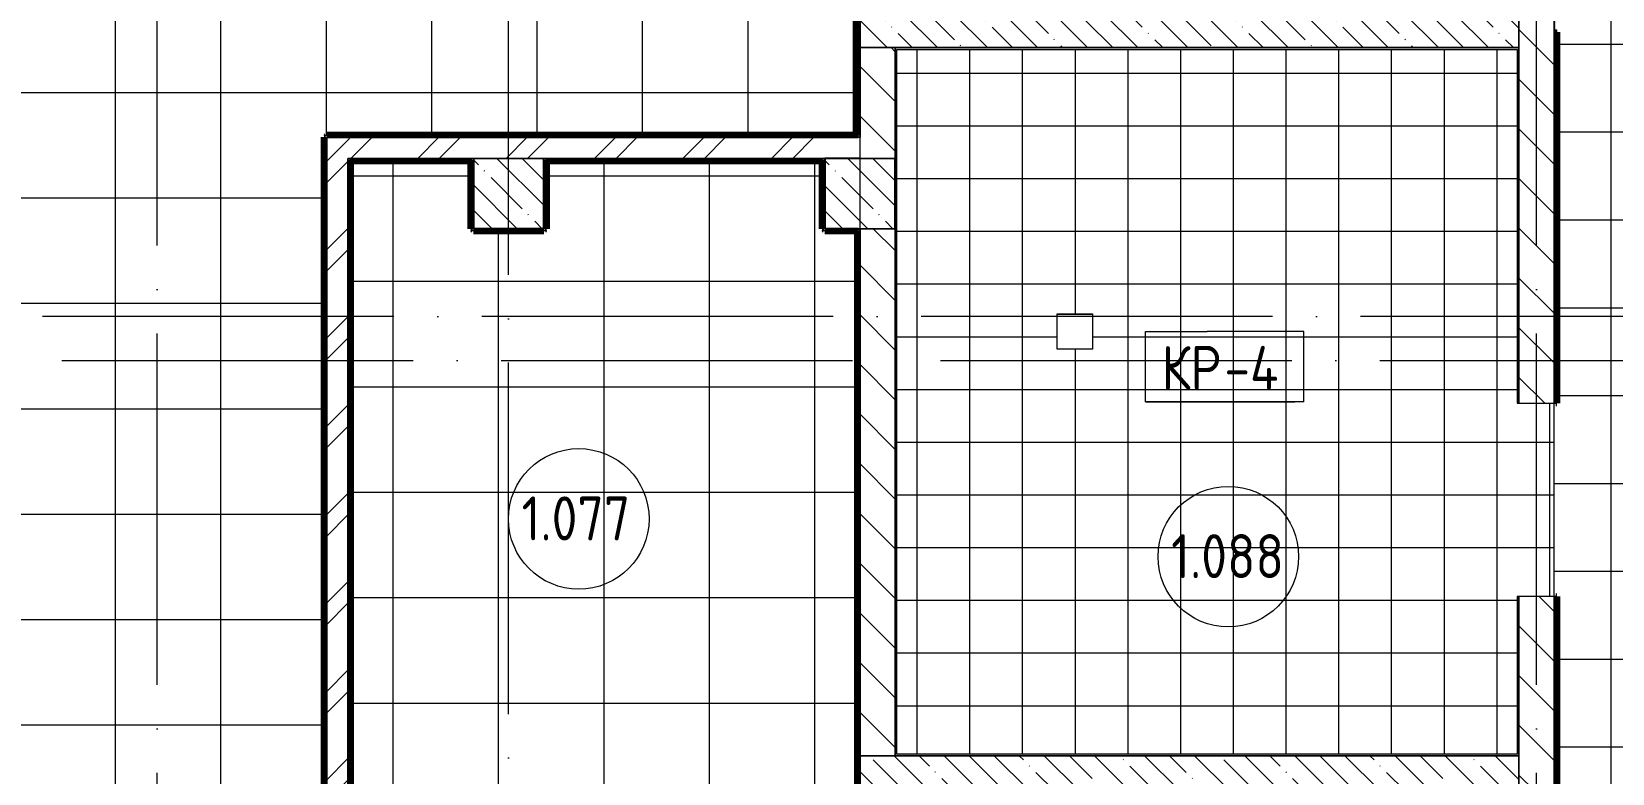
# Model space of a CAD drawing. Header units: millimetres. Extents: x -4370 to 196781, y -4577 to 61202.
# Drawn here: x 131785 to 140781, y 33425 to 37646 of the extents above; entities that cross this region are included whole.
import ezdxf

# ---------------------------------------------------------------- set-up
doc = ezdxf.new("R2010")
doc.units = ezdxf.units.MM
doc.linetypes.add('ADSK_Линия сетки', pattern=[2500, 2000, -250, 0, -250])
for name, color, linetype, lineweight in [('A-AREA-____-IDEN', 2, 'Continuous', 20), ('A-FLOR-____-IDEN', 11, 'Continuous', 20), ('A-FLOR-____-OTLN', 192, 'Continuous', 9), ('A-FLOR-____-PATT', 8, 'Continuous', 9), ('A-WALL-____-MCUT', 113, 'Continuous', 9), ('A-WALL-____-PATT', 111, 'Continuous', 9), ('A-WALL-FNSH-MCUT', 113, 'Continuous', 9), ('I-WALL-____-OTLN', 2, 'Continuous', 9), ('S-COLS-____-MCUT', 52, 'Continuous', 9), ('S-COLS-____-OTLN', 52, 'Continuous', 9), ('S-GRID-____-OTLN', 1, 'Continuous', 9)]:
    doc.layers.add(name, color=color, linetype=linetype, lineweight=lineweight)
doc.styles.add('GOST Common_1', font='GOST_Common.ttf', dxfattribs={"width": 0.9, "height": 250})
pattern_1 = [(45, (0, 0), (-251.4472, 251.4472), []), (45, (0, 381), (-251.4472, 251.4472), [])]
pattern_2 = [(135, (0, 0), (-141.42136, -141.42136), [])]
pattern_3 = [(135, (0, 0), (-142.5612, -142.5612), []), (135, (142.56, 0), (-142.5612, -142.5612), [252.016, -50.403, 3.353, -47.05])]

# ---------------------------------------------------------------- blocks, each defined once
blk = doc.blocks.new('0083_СОШ675_АР_R22_rvt-1-О_АИ_ПП_0_000_Целиком')
at = {"layer": 'A-WALL-____-PATT', "lineweight": 5}
h = blk.add_hatch(dxfattribs=at)
h.set_pattern_fill('FP_4', color=10, style=0, pattern_type=2)
h.set_pattern_definition(pattern_2)
h.paths.add_polyline_path([(140250, 33325), (140450, 33325), (140450, 34432), (140250, 34432), (140250, 34009.1)])
h.paths.add_polyline_path([(140250, 35532), (140450, 35532), (140450, 38360), (140250, 38360), (140250, 36319.2)])
h.paths.add_polyline_path([(140250, 39460), (140450, 39460), (140450, 45325), (140250, 45325), (140250, 40939.3)])
h = blk.add_hatch(dxfattribs=at)
h.set_pattern_fill('FP_3', color=10, style=0, pattern_type=2)
h.set_pattern_definition(pattern_3)
h.paths.add_polyline_path([(140250, 37555.2), (140250, 37755.2), (136500, 37755.2), (136500, 37555.2), (138604.3, 37555.2)])
h = blk.add_hatch(dxfattribs=at)
h.set_pattern_fill('FP_4', color=10, style=0, pattern_type=2)
h.set_pattern_definition(pattern_2)
h.paths.add_polyline_path([(136700, 37405), (136700, 37555.2), (136500, 37555.2), (136500, 37405)])
h = blk.add_hatch(dxfattribs=at)
h.set_pattern_fill('FP_4', color=10, style=0, pattern_type=2)
h.set_pattern_definition(pattern_2)
h.paths.add_polyline_path([(136700, 33525), (136700, 36525), (136500, 36525), (136500, 33525)])
h.paths.add_polyline_path([(136700, 36925), (136700, 37405), (136500, 37405), (136500, 36925)])
h = blk.add_hatch(dxfattribs=at)
h.set_pattern_fill('FP_7', color=10, style=0, pattern_type=2)
h.set_pattern_definition(pattern_1)
h.paths.add_polyline_path([(133465, 28325), (133585, 28325), (133585, 37045), (133465, 37045), (133465, 31699)])
h = blk.add_hatch(dxfattribs=at)
h.set_pattern_fill('FP_7', color=10, style=0, pattern_type=2)
h.set_pattern_definition(pattern_1)
h.paths.add_polyline_path([(136500, 36925), (136500, 37045), (133585, 37045), (133585, 36925), (136120.5, 36925)])
h = blk.add_hatch(dxfattribs=at)
h.set_pattern_fill('FP_3', color=10, style=0, pattern_type=2)
h.set_pattern_definition(pattern_3)
h.paths.add_polyline_path([(140060, 33325), (140250, 33325), (140250, 33525), (136500, 33525), (136500, 33325), (139940, 33325)])
at = {"layer": 'S-COLS-____-OTLN', "lineweight": 5}
h = blk.add_hatch(dxfattribs=at)
h.set_pattern_fill('FP_3', color=256, style=0, pattern_type=2)
h.set_pattern_definition(pattern_3)
h.paths.add_polyline_path([(134300, 36525), (134700, 36525), (134700, 36925), (134300, 36925)])
h = blk.add_hatch(dxfattribs=at)
h.set_pattern_fill('FP_3', color=256, style=0, pattern_type=2)
h.set_pattern_definition(pattern_3)
h.paths.add_polyline_path([(136500, 36525), (136700, 36525), (136700, 36925), (136300, 36925), (136300, 36525)])
at = {"layer": 'A-FLOR-____-OTLN', "color": 90}
blk.add_line((137622.5, 36039.3), (137822.5, 36039.3), dxfattribs=at)
at = {"layer": 'A-WALL-____-MCUT', "color": 50, "lineweight": 13}
for p, q in [((140250, 38360), (140250, 35532)), ((140450, 35532), (140450, 38360)), ((136500, 37755.2), (136500, 37555.2)), ((140250, 37555.2), (140250, 37755.2)), ((136700, 37555.2), (136500, 37555.2)), ((136500, 37555.2), (136500, 37405)), ((136500, 37555.2), (140250, 37555.2)), ((136700, 37405), (136700, 37555.2)), ((136500, 37405), (136500, 37045)), ((136700, 36925), (136700, 37405)), ((133465, 37045), (133465, 28325)), ((133585, 37045), (133465, 37045)), ((136500, 37045), (133585, 37045)), ((133585, 28325), (133585, 36925)), ((133585, 36925), (134300, 36925)), ((134700, 36925), (136500, 36925)), ((136500, 36525), (136500, 33525)), ((136700, 33525), (136700, 36525)), ((140250, 35532), (140450, 35532)), ((140450, 34432), (140250, 34432)), ((140250, 34432), (140250, 33325)), ((140450, 33325), (140450, 34432)), ((136500, 33525), (136700, 33525)), ((140250, 33525), (136500, 33525)), ((136500, 33525), (136500, 33325)), ((140250, 33325), (140250, 33525))]:
    blk.add_line(p, q, dxfattribs=at)
at = {"layer": 'A-WALL-____-MCUT', "color": 10, "lineweight": 5}
for p, q in [((136500, 36925), (136500, 37045)), ((134300, 36925), (134700, 36925)), ((136500, 36925), (136700, 36925)), ((136700, 36525), (136500, 36525))]:
    blk.add_line(p, q, dxfattribs=at)
at = {"layer": 'S-COLS-____-MCUT', "color": 130, "lineweight": 25}
for p, q in [((134300, 36925), (134300, 36525)), ((134700, 36525), (134700, 36925)), ((136500, 36925), (136300, 36925)), ((136300, 36925), (136300, 36525)), ((136700, 36525), (136700, 36925)), ((134300, 36525), (134700, 36525)), ((136300, 36525), (136500, 36525))]:
    blk.add_line(p, q, dxfattribs=at)
at = {"layer": 'S-COLS-____-OTLN', "color": 90}
for p, q in [((134700, 36925), (134300, 36925)), ((136700, 36925), (136500, 36925)), ((136500, 36525), (136700, 36525))]:
    blk.add_line(p, q, dxfattribs=at)
blk = doc.blocks.new('BSC_Колонна _Прямоугольная - ПР-1_Профиль торцевой для плитки-3454341-О_АИ_ПП_0_000_Целиком')
at = {"layer": 'S-COLS-____-MCUT'}
for p, q in [((5, 5), (-5, 5)), ((-5, 5), (-5, -5)), ((5, -5), (5, 5)), ((-5, -5), (5, -5))]:
    blk.add_line(p, q, dxfattribs=at)
blk = doc.blocks.new('ADSK_Марка_Перекрытие - Типоразмер_ADSK_Марка-158127-О_АИ_ПП_0_000_Целиком')
at = {"layer": 'A-FLOR-____-IDEN'}
for p, q in [((-4.5, 4), (-1, 4)), ((-4.5, 0), (-4.5, 4)), ((4.5, 4), (-1, 4)), ((4.5, 0), (4.5, 4)), ((4.5, 0), (-4.5, 0)), ((-4.5, 0), (4, 0))]:
    blk.add_line(p, q, dxfattribs=at)
blk = doc.blocks.new('ADSK_Марка_Помещение_ОдноЗначение - Номер-159740-О_АИ_ПП_0_000_Целиком')
at = {"layer": 'A-AREA-____-IDEN'}
blk.add_circle((0, 0), 4, dxfattribs=at)

msp = doc.modelspace()

# ---------------------------------------------------------------- hatches: boundary and pattern name
at = {"layer": 'A-FLOR-____-PATT'}
h = msp.add_hatch(dxfattribs=at)
h.set_pattern_fill('FP_135', color=256, style=0, pattern_type=2)
h.set_pattern_definition([(0, (133462.5, 36700), (0, 600), []), (90, (133462.5, 36700), (-600, 4e-14), [])])
h.paths.add_polyline_path([(131152.921007, 28125.000398), (132950, 28125.000586), (132950.886022, 28340.00157), (133450, 28340.00157), (133450, 37045), (133455, 37045.000586), (133455, 37055.000586), (133465, 37055.000586), (133465.025847, 37060.000586), (136484.978078, 37060.000586), (136484.978078, 40710.000586), (136299.978078, 40710.000586), (136299.978078, 40715.000586), (136289.978078, 40715.000586), (136289.978078, 40725.000586), (136284.978078, 40725), (136284.978078, 41125), (136289.978078, 41125.000586), (136289.978078, 41135.000586), (136299.978078, 41135.000586), (136299.978078, 41140.000586), (136485, 41140.000586), (136485, 44910.000586), (136299.978078, 44910.000586), (136299.978078, 44915.000586), (136289.978078, 44915.000586), (136289.978078, 44925), (136284.978078, 44925), (136284.978078, 45110.000586), (134714.978078, 45110.000586), (134714.978078, 44925.000586), (134709.978078, 44925), (134709.978078, 44915.000586), (134699.978078, 44915.000586), (134699.978078, 44910.000586), (134299.978078, 44910.000586), (134299.978078, 44915.000586), (134289.978078, 44915.000586), (134289.978078, 44925.000586), (134284.978078, 44925), (134284.978078, 45110.000586), (132949.978078, 45110.000586), (132949.839952, 45324.968424), (130949.978078, 45324.968424), (130949.978078, 45125.000586), (130959.978078, 45125.000586), (130959.978078, 45060.000586), (130964.978078, 45060.000586), (130964.978078, 44625.000586), (130959.978078, 44625), (130959.978078, 44615.000586), (130949.978078, 44615.000586), (130949.42908, 44610.000586), (130684.978078, 44610.000586), (130684.978078, 36990.000586), (130949.978078, 36990.000586), (130949.978078, 36985.000586), (130959.978078, 36985.000586), (130959.978078, 36975.000586), (130964.978078, 36975), (130964.978078, 36475), (130959.978078, 36475), (130959.978078, 36465.000586), (130949.978078, 36465.000586), (130949.978078, 36460.000586), (130684.978078, 36460.000586), (130684.978078, 28840.000586), (130949.978078, 28840.000586), (130949.978078, 28835.000586), (130959.978078, 28835.000586), (130959.978078, 28825.000586), (130964.978078, 28825), (130964.978078, 28332.50157), (130960, 28332.50157), (130960, 28325.000984), (130949.978078, 28325.000984), (130950, 28125.00259), (130960, 28125.000586)])
h.paths.add_polyline_path([(133585, 37045), (133584.996508, 37045.000586), (133465, 37045)])
h = msp.add_hatch(dxfattribs=at)
h.set_pattern_fill('FP_140', color=256, style=0, pattern_type=2)
h.set_pattern_definition([(270, (140775, 20575), (500, 3e-14), []), (0, (140775, 20575), (0, 500), [])])
h.paths.add_polyline_path([(144650.226546, 40.000586), (144650.226546, 362.50058), (144655.226546, 362.501166), (144655.226546, 372.501166), (144665.226546, 372.501166), (144665.226546, 377.501166), (145034.978078, 377.501166), (145034.978078, 774.999414), (145049.978078, 774.999414), (145049.978078, 3274.999414), (145034.978078, 3274.999414), (145034.978078, 9325), (145049.978078, 9325.032882), (145049.978078, 11825), (145034.978078, 11825), (145034.978078, 18345), (145049.978078, 18345), (145049.978078, 20845), (145034.978078, 20845), (145034.978078, 27299.999414), (145049.978078, 27299.999414), (145049.812834, 29799.999414), (145034.978078, 29800.993984), (145034.978078, 36649.999414), (145049.978078, 36649.999414), (145049.978078, 39149.999414), (145034.978078, 39149.999414), (145034.978078, 41125), (140465, 41125), (140465, 39459.99902), (140450, 39459.99902), (140450, 38359.99902), (140465, 38359.99902), (140465, 38164), (140470, 38164), (140470, 37649), (140465, 37649), (140465, 35531.999414), (140450, 35531.999414), (140450, 34431.999414), (140465, 34431.999414), (140465, 31934.999414), (140450, 31934.999414), (140450, 30434.999414), (140465, 30434.999414), (140465, 27405.000586), (140460, 27405), (140460, 27395.000586), (140450, 27395.000586), (140449.999881, 27390.000586), (136890, 27390.000586), (136890, 27090.11992), (136715, 27090.11992), (136715, 27059.999414), (136700, 27059.999414), (136700, 24859.999414), (136715, 24859.999414), (136715, 24655.000586), (136960, 24655.000586), (136960.014653, 24640), (137630, 24640.000586), (137630, 24655.000586), (140450, 24655.000586), (140450, 24650.000586), (140460, 24650.000586), (140460, 24640.000586), (140465, 24640), (140465, 23214.166393), (140450, 23215.002907), (140449.826513, 23214.166393), (140249.978078, 23214.166393), (140249.978078, 22115), (140449.978078, 22114.166393), (140450, 17325), (140465, 17325), (140465, 13483.813123), (140470, 13483.813123), (140470, 12973.813123), (140475, 12973.813123), (140475, 12963.813123), (140465, 12963.813123), (140465, 12785.000586), (136940, 12785.000586), (136940, 12472.869184), (136935, 12472.869184), (136935, 12462.869184), (136925, 12462.869184), (136925, 12457.869184), (136715, 12457.869184), (136715, 10440.001172), (140449.999862, 10440.001172), (140449.999815, 10445.000586), (140460, 10445.000586), (140460, 10435.001172), (140470, 10433.935178), (140470, 8749.999414), (140250, 8749.740574), (140250, 7109.999414), (140470, 7109.999414), (140470, 377.501166), (140857.251532, 377.501166), (140857.251532, 372.501166), (140867.251532, 372.501166), (140867.251532, 362.501166), (140872.251532, 362.50058), (140872.251532, 40.000586), (144509.5, 40.000586)])
h.paths.add_polyline_path([(136700, 10433.935178), (136710, 10435.001172), (136708.934006, 12463.935178), (136700, 12462.869184), (136700, 12345.2), (136499.978078, 12345.2), (136499.978078, 11510.000293), (136510, 11510.000293), (136510, 11460.000293), (136499.978078, 11460.000293), (136499.978078, 10475.000293), (136510, 10475.000293), (136510, 10440.001172), (136645, 10440.001172), (136645, 10433.935178)])
h.paths.add_polyline_path([(140460, 18425), (140450, 18425), (140450, 20013.999393), (140465, 20013.999393), (140465, 18425)])
h.paths.add_polyline_path([(140465, 21113.999393), (140450, 21113.999393), (140450, 22114.166393), (140465, 22114.166393), (140465, 21303.663109)])
h.paths.add_polyline_path([(136741.462142, 27180.119334), (136800, 27180.119334), (136800, 27405), (136700, 27405), (136700, 27180.119334)])
h = msp.add_hatch(dxfattribs=at)
h.set_pattern_fill('FP_180', color=256, style=0, pattern_type=2)
h.set_pattern_definition([(180, (137725, 35010.06), (-4e-14, -300), []), (270, (137725, 35010.06), (300, 2e-14), [])])
h.paths.add_polyline_path([(136738.905422, 33534.968424), (140240, 33534.968424), (140240, 34431.999414), (140450, 34432), (140449.999893, 35531.999414), (140240, 35531.999414), (140240, 37545.151496), (136710, 37545.151496), (136710, 33534.968424)])
h.paths.add_polyline_path([(137622.535427, 35839.402189), (137622.535427, 36039.402189), (137822.535427, 36039.402189), (137822.535427, 35839.402189)])
h = msp.add_hatch(dxfattribs=at)
h.set_pattern_fill('FP_148', color=256, style=0, pattern_type=2)
h.set_pattern_definition([(0, (135042.5, 32625), (0, 600), []), (90, (135042.5, 32625), (-600, 4e-14), [])])
h.paths.add_polyline_path([(135049.978078, 28125.000398), (136299.976903, 28125.000586), (136299.978078, 28390.000586), (136284.978078, 28390.000586), (136284.978078, 28525), (136289.978078, 28525.000586), (136289.978078, 28535.000586), (136299.978078, 28535.000586), (136300.767583, 28540.000586), (136484.978078, 28540.000586), (136484.978078, 32310.000586), (136299.978078, 32310.000586), (136299.978078, 32315.000586), (136289.978078, 32315.000586), (136289.978078, 32325), (136284.978078, 32325), (136284.978078, 32725), (136289.978078, 32725.000586), (136289.978078, 32735.000586), (136299.978078, 32735.000586), (136299.978078, 32740.000586), (136485, 32740.000586), (136485, 36510.000586), (136300, 36510.000586), (136299.978078, 36515.000586), (136290, 36515.000586), (136290, 36525), (136285, 36525), (136285, 36910.000586), (134714.978078, 36910.000586), (134714.978078, 36525), (134709.978078, 36525), (134709.978078, 36515.000586), (134699.978078, 36515.000586), (134699.978078, 36510.000586), (134299.978078, 36510.000586), (134299.978078, 36515.000586), (134289.978078, 36515.000586), (134289.978078, 36525.000586), (134284.978078, 36525.000586), (134284.978078, 36910.000586), (133600, 36910.000586), (133600, 28340.000586), (134284.98813, 28340.000586), (134284.98813, 28525), (134289.98813, 28525.000586), (134289.98813, 28535.000586), (134299.98813, 28535.000586), (134299.98813, 28540.000586), (134699.978078, 28540.000586), (134699.978078, 28535.000586), (134709.978078, 28535.000586), (134709.978078, 28525.000586), (134714.978078, 28525), (134714.978078, 28340.000586), (135049.978078, 28340.000586), (135049.978078, 28130.555646)])
h.paths.add_polyline_path([(133585.002095, 28325.000984), (133595, 28325.000984), (133595, 28330.000586), (133585, 28330.000586)])
at = {"layer": 'A-WALL-____-PATT'}
h = msp.add_hatch(color=7, dxfattribs=at)
h.paths.add_polyline_path([(140450, 32140.000586), (140460, 32140.000586), (140460, 34431.999414), (140450, 34431.999414), (140450, 32334.967838)])
h.paths.add_polyline_path([(140460, 35531.999414), (140460, 37644), (140455, 37644), (140455, 37654), (140460, 37654), (140460, 38159), (140455, 38159), (140455, 38169), (140460, 38169), (140460, 38359.99902), (140450, 38359.99902), (140450, 35531.999414)])
h.paths.add_polyline_path([(140460, 39459.99902), (140460, 40924.96901), (140450, 40924.96901), (140450, 39459.99902)])
for points in [[(136499.978078, 37045.000586), (136499.978078, 40715.000586), (136489.978078, 40715.000586), (136489.978078, 37045.000586)], [(137362.411157, 37545.151496), (140240, 37545.151496), (140240, 37555.151496), (136700, 37555.151496), (136700, 37545.151496), (136710, 37545.151496)], [(136710, 33524.968424), (136710, 37545.151496), (136700, 37545.151496), (136700, 33524.968424)], [(133636.717067, 37045.000586), (136489.978078, 37045.000586), (136489.978078, 37055.000586), (133455, 37055.000586), (133455, 37045.000586), (133465, 37045.000586)], [(133465, 28325.000984), (133465, 37045.000586), (133455, 37045.000586), (133455, 28325.000984)], [(133585, 28330.000586), (133595, 28330.000586), (133595, 36925.000586), (133585, 36925.000586), (133585, 31699.022476)], [(134289.978078, 36915.000586), (134289.978078, 36925.000586), (133595, 36925.000586), (133595, 36915.000586), (133636.717067, 36915.000586)], [(134289.978078, 36515.000586), (134299.978078, 36515.000586), (134299.978078, 36925.000586), (134289.978078, 36925.000586), (134289.978078, 36915.000586)], [(136290, 36915.000586), (136300, 36915.000586), (136300, 36925.000586), (134699.978078, 36925.000586), (134699.978078, 36915.000586), (136120.513127, 36915.000586)], [(134709.978078, 36525.000586), (134709.978078, 36915.000586), (134699.978078, 36915.000586), (134699.978078, 36525.000586)], [(136300, 36525.000586), (136300, 36915.000586), (136290, 36915.000586), (136290, 36525.000586)], [(134299.978078, 36515.000586), (134709.978078, 36515.000586), (134709.978078, 36525.000586), (134299.978078, 36525.000586)], [(136490, 36515.000586), (136490, 36525.000586), (136290, 36525.000586), (136290, 36515.000586)], [(136490, 32735.000586), (136500, 32735.000586), (136500, 36525.000586), (136490, 36525.000586), (136490, 32854.062406)], [(140250, 33524.968424), (140250, 33534.968424), (136710, 33534.968424), (136710, 33524.968424), (139846.207218, 33524.968424)]]:
    msp.add_hatch(color=7, dxfattribs=at).paths.add_polyline_path(points)
h = msp.add_hatch(color=7, dxfattribs=at)
h.paths.add_polyline_path([(140250, 33534.968424), (140250, 34431.999414), (140240, 34431.999414), (140240, 33534.968424)])
h.paths.add_polyline_path([(140250, 35531.999414), (140250, 37555.151496), (140240, 37555.151496), (140240, 35531.999414)])

# ---------------------------------------------------------------- linework, layer by layer
at = {"layer": 'A-FLOR-____-OTLN'}
for p, q in [((137622.535427, 35839.402189), (137622.535427, 36039.402189)), ((137622.535427, 36039.402189), (137822.535427, 36039.402189)), ((137822.535427, 36039.402189), (137822.535427, 35839.402189)), ((137822.535427, 35839.402189), (137622.535427, 35839.402189)), ((140450, 34431.999414), (140450, 35531.999414))]:
    msp.add_line(p, q, dxfattribs=at)
at = {"layer": 'A-WALL-____-MCUT', "color": 7}
for p, q in [((136489.978078, 40715.000586), (136489.978078, 37055.000586)), ((136499.978078, 37045.000586), (136499.978078, 40725.000586)), ((140450, 38359.99902), (140450, 35531.999414)), ((140460, 35531.999414), (140460, 37644)), ((136489.978078, 37055.000586), (133455, 37055.000586)), ((133455, 37055.000586), (133455, 28335.00157)), ((133465, 37045.000586), (136499.978078, 37045.000586)), ((133465, 28325.000984), (133465, 37045.000586)), ((133585, 36925.000586), (133585, 28330.000586)), ((134299.978078, 36925.000586), (133585, 36925.000586)), ((133595, 28335.000586), (133595, 36915.000586)), ((133595, 36915.000586), (134289.978078, 36915.000586)), ((134289.978078, 36915.000586), (134289.978078, 36515.000586)), ((134299.978078, 36525.000586), (134299.978078, 36925.000586)), ((136300, 36925.000586), (134699.978078, 36925.000586)), ((134699.978078, 36925.000586), (134699.978078, 36525.000586)), ((134709.978078, 36915.000586), (136290, 36915.000586)), ((134709.978078, 36515.000586), (134709.978078, 36915.000586)), ((136290, 36915.000586), (136290, 36515.000586)), ((136300, 36525.000586), (136300, 36925.000586)), ((134699.978078, 36525.000586), (134299.978078, 36525.000586)), ((136500, 36525.000586), (136300, 36525.000586)), ((136500, 32725.000586), (136500, 36525.000586)), ((134289.978078, 36515.000586), (134709.978078, 36515.000586)), ((136290, 36515.000586), (136490, 36515.000586)), ((136490, 36515.000586), (136490, 32735.000586)), ((140450, 35531.999414), (140460, 35531.999414)), ((140460, 34431.999414), (140450, 34431.999414)), ((140450, 34431.999414), (140450, 33154.967838)), ((140460, 31934.999414), (140460, 34431.999414))]:
    msp.add_line(p, q, dxfattribs=at)
at = {"layer": 'A-WALL-FNSH-MCUT', "color": 7}
for p, q in [((140250, 37555.151496), (136700, 37555.151496)), ((136700, 37555.151496), (136700, 33524.968424)), ((136710, 37545.151496), (140240, 37545.151496)), ((136710, 33534.968424), (136710, 37545.151496)), ((140240, 37545.151496), (140240, 35531.999414)), ((140250, 35531.999414), (140250, 37555.151496)), ((140240, 35531.999414), (140250, 35531.999414)), ((140240, 34431.999414), (140240, 33534.968424)), ((140250, 34431.999414), (140240, 34431.999414)), ((140250, 33524.968424), (140250, 34431.999414)), ((136700, 33524.968424), (140250, 33524.968424)), ((140240, 33534.968424), (136710, 33534.968424))]:
    msp.add_line(p, q, dxfattribs=at)
at = {"layer": 'I-WALL-____-OTLN', "color": 5, "lineweight": 90}
for p, q in [((136484.978078, 37055.000586), (136484.978078, 40715.000586)), ((140465, 37644), (140465, 35531.999414)), ((133450, 28340.00157), (133450, 37045.000586)), ((133455, 37045.000586), (133450, 37045.000586)), ((133465, 37060.000586), (136489.99174, 37060.000586)), ((133465, 37060.000586), (133465, 37055.000586)), ((134290.106283, 36910.000586), (133594.994176, 36910.000586)), ((133600, 36915.000586), (133600, 28340.000586)), ((134284.978078, 36525.000586), (134284.978078, 36915.000586)), ((136290, 36910.000586), (134709.978078, 36910.000586)), ((134714.978078, 36915.032032), (134714.978078, 36525.000586)), ((136285, 36525.000586), (136285, 36915.000586)), ((134284.978078, 36525.000586), (134289.978078, 36525.000586)), ((134709.978078, 36525.000586), (134714.978078, 36525.000586)), ((136285, 36525.000586), (136290, 36525.000586)), ((134299.978078, 36515.000586), (134299.978078, 36510.000586)), ((134699.978078, 36510.000586), (134299.978078, 36510.000586)), ((134699.978078, 36510.000586), (134699.978078, 36515.000586)), ((136300, 36515.000586), (136300, 36510.000586)), ((136490.013228, 36510.000586), (136300, 36510.000586)), ((136485, 32735.000586), (136485, 36515.000586)), ((140465, 35531.999414), (140460, 35531.999414)), ((140460, 34431.999414), (140465, 34431.999414)), ((140465, 34431.999414), (140465, 31934.999414))]:
    msp.add_line(p, q, dxfattribs=at)
at = {"layer": 'S-GRID-____-OTLN', "linetype": 'ADSK_Линия сетки'}
for p, q in [((132500.001, -3572.657751), (132500.001, 61202.00513)), ((134500.00113, -3738.839947), (134500.00113, 61202.00513)), ((136500.001, -3572.657751), (136500.001, 61202.00513)), ((140350.001, -3572.657751), (140350.001, 61202.00513)), ((156348.554077, 36025.151496), (99320, 36025.151496)), ((-3047.723308, 35775.000586), (156348.554077, 35775.000586))]:
    msp.add_line(p, q, dxfattribs=at)

# ---------------------------------------------------------------- block references
at = {"lineweight": 5}
msp.add_blockref('0083_СОШ675_АР_R22_rvt-1-О_АИ_ПП_0_000_Целиком', (0, 0), dxfattribs=at)
at = {"layer": 'A-AREA-____-IDEN', "xscale": 99.99999999999993, "yscale": 99.99999999999993, "zscale": 99.99999999999993}
for p in [(134899.346165, 34873.372341), (138596.034943, 34658.625578)]:
    msp.add_blockref('ADSK_Марка_Помещение_ОдноЗначение - Номер-159740-О_АИ_ПП_0_000_Целиком', p, dxfattribs=at)
at = {"layer": 'A-FLOR-____-IDEN', "xscale": 99.99999999999993, "yscale": 99.99999999999993, "zscale": 99.99999999999993}
msp.add_blockref('ADSK_Марка_Перекрытие - Типоразмер_ADSK_Марка-158127-О_АИ_ПП_0_000_Целиком', (138575, 35540.120213), dxfattribs=at)
at = {"layer": 'S-COLS-____-OTLN'}
msp.add_blockref('BSC_Колонна _Прямоугольная - ПР-1_Профиль торцевой для плитки-3454341-О_АИ_ПП_0_000_Целиком', (140460, 37649), dxfattribs=at)

# ---------------------------------------------------------------- texts
at = {"layer": 'A-AREA-____-IDEN', "lineweight": 9, "char_height": 250, "width": 800.8858125, "attachment_point": 1, "style": 'GOST Common_1'}
for s, insert in [('1.077', (134573.988908, 35001.097412)), ('1.088', (138270.677685, 34786.350649))]:
    msp.add_mtext(s, dxfattribs=dict(at, insert=insert))
at = {"layer": 'A-FLOR-____-IDEN', "lineweight": 9, "char_height": 250, "attachment_point": 1, "style": 'GOST Common_1'}
for s, insert, width in [('КР', (138216.069154, 35857.957787), 432.91125), ('-4', (138573.256654, 35857.957787), 411.2656875)]:
    msp.add_mtext(s, dxfattribs=dict(at, insert=insert, width=width))

doc.saveas('drawing.dxf')
